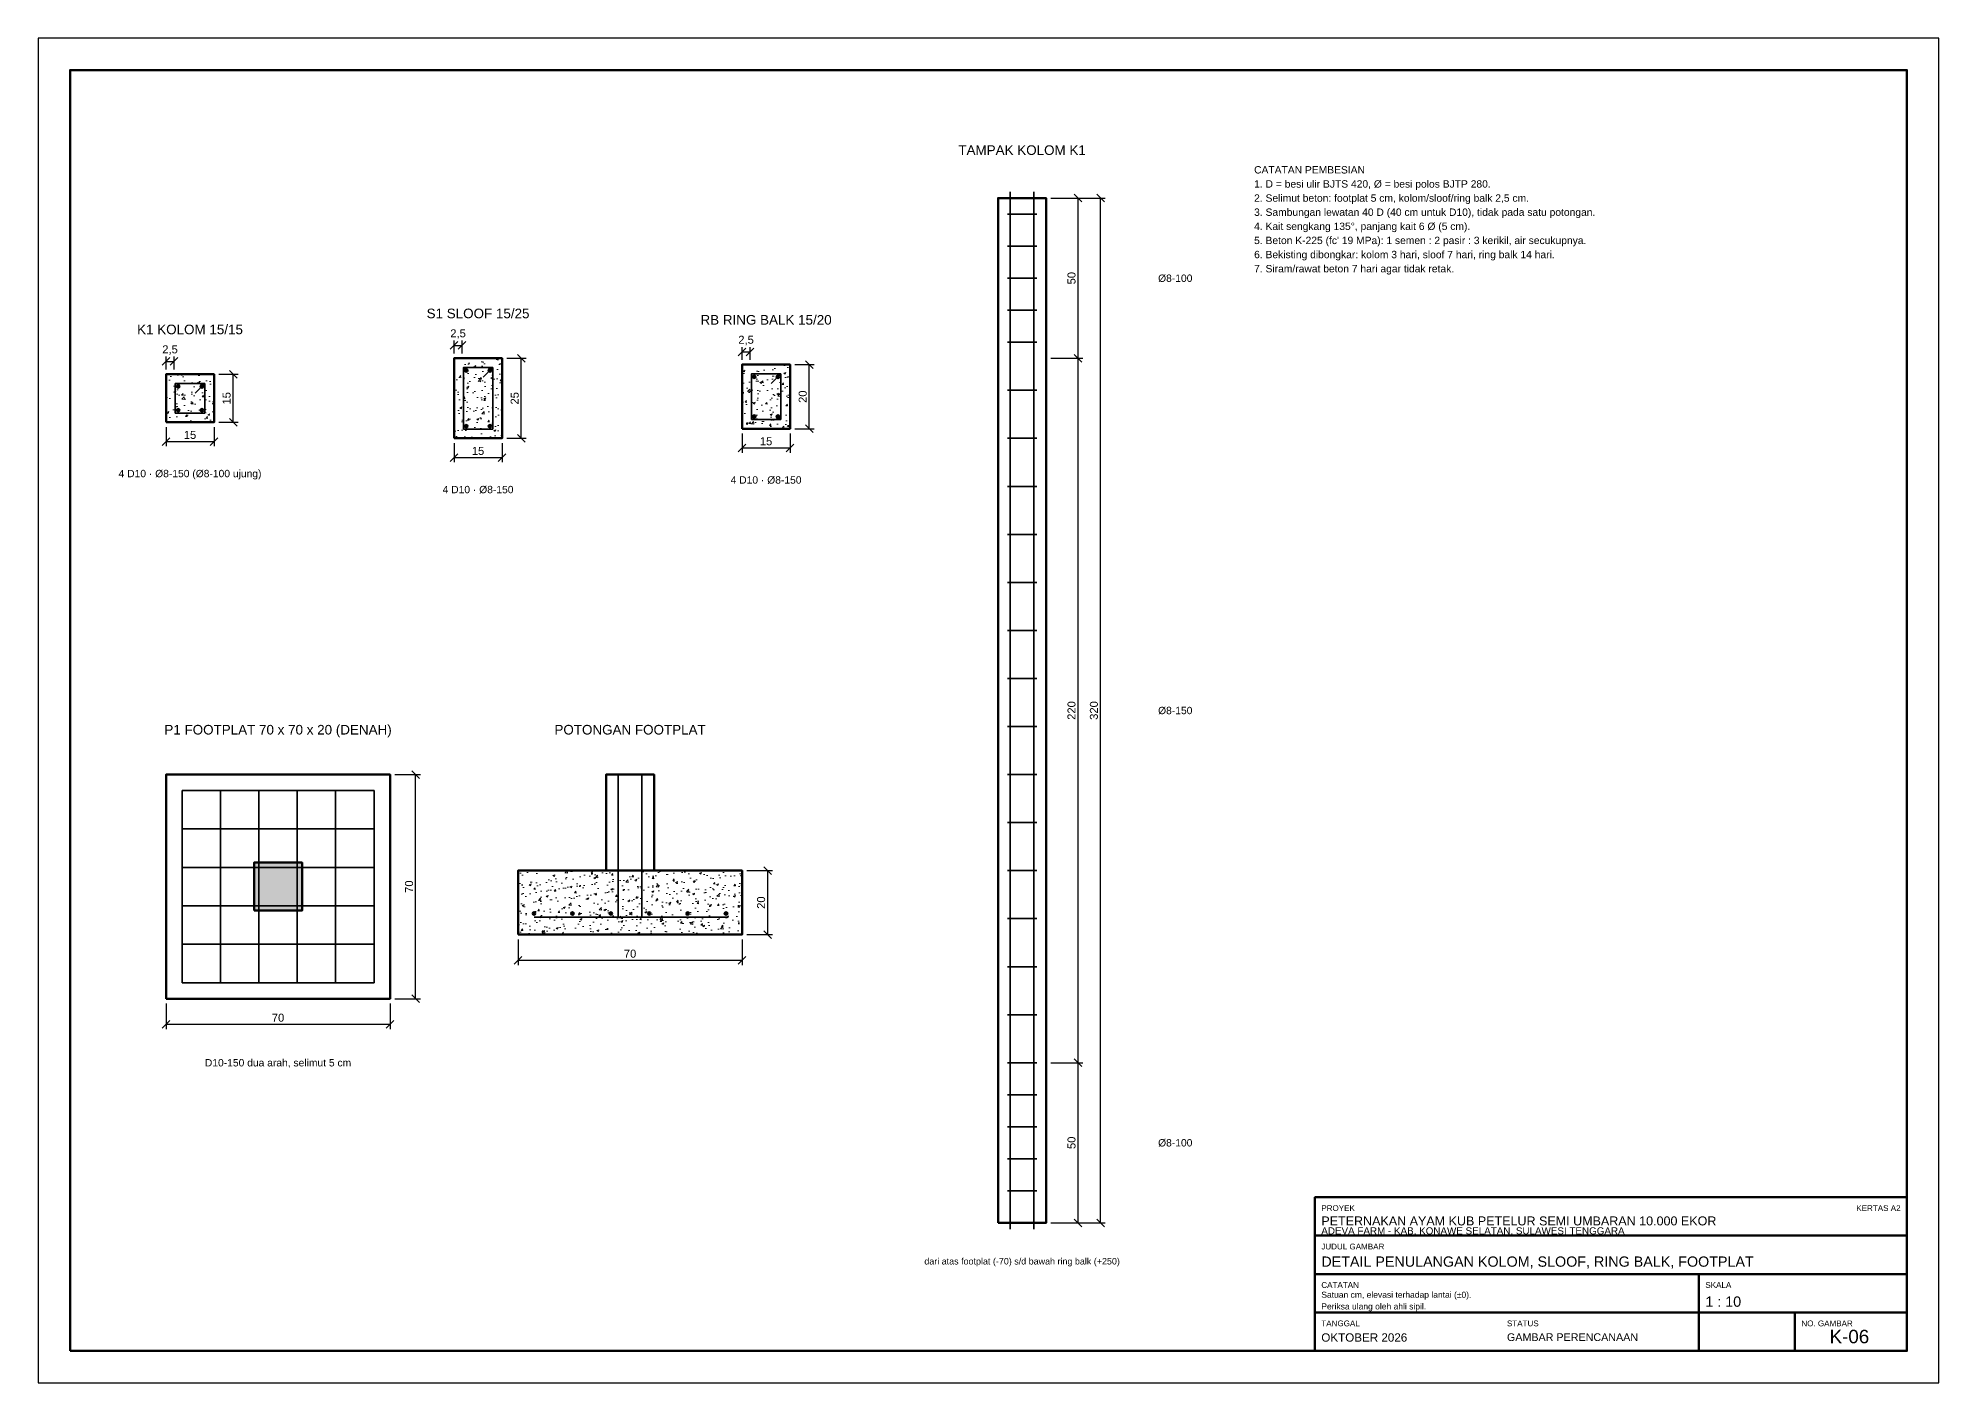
# Model space of a CAD drawing. Header units: centimetres. Extents: x 0 to 31918, y 0 to 4200.
# Drawn here: x 24478 to 25072, y 0 to 420 of the extents above; entities that cross this region are included whole.
import ezdxf
from ezdxf.enums import TextEntityAlignment as Align

# ---------------------------------------------------------------- set-up
doc = ezdxf.new("R2010")
doc.units = ezdxf.units.CM
for name, color, linetype, lineweight in [('A-BESI', 1, 'CONTINUOUS', 35), ('A-DIM', 140, 'CONTINUOUS', 13), ('A-FRAME', 7, 'CONTINUOUS', 50), ('A-HATCH', 8, 'CONTINUOUS', 9), ('A-STRUKTUR', 7, 'CONTINUOUS', 50), ('A-TEKS', 7, 'CONTINUOUS', 18)]:
    doc.layers.add(name, color=color, linetype=linetype, lineweight=lineweight)
doc.styles.add('ARIAL', font='arial.ttf')
doc.dimstyles.new('D10', dxfattribs={"dimtxt": 2.5, "dimasz": 2, "dimexe": 1.5, "dimexo": 1.5, "dimgap": 0.8, "dimtad": 1, "dimdec": 1, "dimtxsty": 'ARIAL', "dimtsz": 1.2, "dimcen": 2.5, "dimclrd": 140, "dimclre": 140, "dimclrt": 250, "dimazin": 3, "dimtfac": 1, "dimtmove": 0, "dimatfit": 3})

msp = doc.modelspace()

# ---------------------------------------------------------------- hatches: boundary and pattern name
at = {"layer": 'A-BESI'}
h = msp.add_hatch(color=1, dxfattribs=at)
h.dxf.hatch_style = 1
edge = h.paths.add_edge_path()
edge.add_arc((24611.8, 316.2), 0.5, 0, 360)
h = msp.add_hatch(color=1, dxfattribs=at)
h.dxf.hatch_style = 1
edge = h.paths.add_edge_path()
edge.add_arc((24619.2, 316.2), 0.5, 0, 360)
h = msp.add_hatch(color=1, dxfattribs=at)
h.dxf.hatch_style = 1
edge = h.paths.add_edge_path()
edge.add_arc((24521.8, 311.2), 0.5, 0, 360)
h = msp.add_hatch(color=1, dxfattribs=at)
h.dxf.hatch_style = 1
edge = h.paths.add_edge_path()
edge.add_arc((24529.2, 311.2), 0.5, 0, 360)
h = msp.add_hatch(color=1, dxfattribs=at)
h.dxf.hatch_style = 1
edge = h.paths.add_edge_path()
edge.add_arc((24701.8, 314.2), 0.5, 0, 360)
h = msp.add_hatch(color=1, dxfattribs=at)
h.dxf.hatch_style = 1
edge = h.paths.add_edge_path()
edge.add_arc((24709.2, 314.2), 0.5, 0, 360)
h = msp.add_hatch(color=1, dxfattribs=at)
h.dxf.hatch_style = 1
edge = h.paths.add_edge_path()
edge.add_arc((24521.8, 303.8), 0.5, 0, 360)
h = msp.add_hatch(color=1, dxfattribs=at)
h.dxf.hatch_style = 1
edge = h.paths.add_edge_path()
edge.add_arc((24529.2, 303.8), 0.5, 0, 360)
h = msp.add_hatch(color=1, dxfattribs=at)
h.dxf.hatch_style = 1
edge = h.paths.add_edge_path()
edge.add_arc((24611.8, 298.8), 0.5, 0, 360)
h = msp.add_hatch(color=1, dxfattribs=at)
h.dxf.hatch_style = 1
edge = h.paths.add_edge_path()
edge.add_arc((24619.2, 298.8), 0.5, 0, 360)
h = msp.add_hatch(color=1, dxfattribs=at)
h.dxf.hatch_style = 1
edge = h.paths.add_edge_path()
edge.add_arc((24701.8, 301.8), 0.5, 0, 360)
h = msp.add_hatch(color=1, dxfattribs=at)
h.dxf.hatch_style = 1
edge = h.paths.add_edge_path()
edge.add_arc((24709.2, 301.8), 0.5, 0, 360)
h = msp.add_hatch(color=1, dxfattribs=at)
h.dxf.hatch_style = 1
edge = h.paths.add_edge_path()
edge.add_arc((24633, 146.6), 0.5, 0, 360)
h = msp.add_hatch(color=1, dxfattribs=at)
h.dxf.hatch_style = 1
edge = h.paths.add_edge_path()
edge.add_arc((24645, 146.6), 0.5, 0, 360)
h = msp.add_hatch(color=1, dxfattribs=at)
h.dxf.hatch_style = 1
edge = h.paths.add_edge_path()
edge.add_arc((24657, 146.6), 0.5, 0, 360)
h = msp.add_hatch(color=1, dxfattribs=at)
h.dxf.hatch_style = 1
edge = h.paths.add_edge_path()
edge.add_arc((24669, 146.6), 0.5, 0, 360)
h = msp.add_hatch(color=1, dxfattribs=at)
h.dxf.hatch_style = 1
edge = h.paths.add_edge_path()
edge.add_arc((24681, 146.6), 0.5, 0, 360)
h = msp.add_hatch(color=1, dxfattribs=at)
h.dxf.hatch_style = 1
edge = h.paths.add_edge_path()
edge.add_arc((24693, 146.6), 0.5, 0, 360)
at = {"layer": 'A-HATCH'}
h = msp.add_hatch(dxfattribs=at)
h.set_pattern_fill('AR-CONC', scale=0.035)
h.paths.add_polyline_path([(24518, 300), (24533, 300), (24533, 315), (24518, 315)])
h = msp.add_hatch(dxfattribs=at)
h.set_pattern_fill('AR-CONC', scale=0.035)
h.paths.add_polyline_path([(24608, 295), (24623, 295), (24623, 320), (24608, 320)])
h = msp.add_hatch(dxfattribs=at)
h.set_pattern_fill('AR-CONC', scale=0.035)
h.paths.add_polyline_path([(24698, 298), (24713, 298), (24713, 318), (24698, 318)])
h = msp.add_hatch(color=8, dxfattribs=at)
h.dxf.hatch_style = 1
h.paths.add_polyline_path([(24545.5, 147.5), (24560.5, 147.5), (24560.5, 162.5), (24545.5, 162.5)])
h = msp.add_hatch(dxfattribs=at)
h.set_pattern_fill('AR-CONC', scale=0.035)
h.paths.add_polyline_path([(24628, 140), (24698, 140), (24698, 160), (24628, 160)])

# ---------------------------------------------------------------- linework, layer by layer
at = {"layer": 'A-BESI', "lineweight": 35}
for p, q in [((24781.8, 48), (24781.8, 372)), ((24789.2, 48), (24789.2, 372)), ((24620.1, 317.1), (24617.1, 314.1)), ((24710.1, 315.1), (24707.1, 312.1)), ((24530.1, 312.1), (24527.1, 309.1)), ((24523, 125), (24523, 185)), ((24523, 185), (24583, 185)), ((24535, 125), (24535, 185)), ((24547, 125), (24547, 185)), ((24559, 125), (24559, 185)), ((24571, 125), (24571, 185)), ((24583, 125), (24583, 185)), ((24523, 173), (24583, 173)), ((24523, 161), (24583, 161)), ((24523, 149), (24583, 149)), ((24633, 145.5), (24693, 145.5)), ((24523, 137), (24583, 137)), ((24523, 125), (24583, 125))]:
    msp.add_line(p, q, dxfattribs=at)
at = {"layer": 'A-BESI'}
for p, q in [((24780.9, 365), (24790.1, 365)), ((24780.9, 355), (24790.1, 355)), ((24780.9, 345), (24790.1, 345)), ((24780.9, 335), (24790.1, 335)), ((24780.9, 325), (24790.1, 325)), ((24780.9, 310), (24790.1, 310)), ((24780.9, 295), (24790.1, 295)), ((24780.9, 280), (24790.1, 280)), ((24780.9, 265), (24790.1, 265)), ((24780.9, 250), (24790.1, 250)), ((24780.9, 235), (24790.1, 235)), ((24780.9, 220), (24790.1, 220)), ((24780.9, 205), (24790.1, 205)), ((24780.9, 190), (24790.1, 190)), ((24780.9, 175), (24790.1, 175)), ((24780.9, 160), (24790.1, 160)), ((24780.9, 145), (24790.1, 145)), ((24780.9, 130), (24790.1, 130)), ((24780.9, 115), (24790.1, 115)), ((24780.9, 100), (24790.1, 100)), ((24780.9, 90), (24790.1, 90)), ((24780.9, 80), (24790.1, 80)), ((24780.9, 70), (24790.1, 70)), ((24780.9, 60), (24790.1, 60)), ((24780.9, 50), (24790.1, 50))]:
    msp.add_line(p, q, dxfattribs=at)
at = {"layer": 'A-BESI', "lineweight": 35}
for points in [[(24610.9, 297.9), (24620.1, 297.9), (24620.1, 317.1), (24610.9, 317.1)], [(24700.9, 300.9), (24710.1, 300.9), (24710.1, 315.1), (24700.9, 315.1)], [(24520.9, 302.9), (24530.1, 302.9), (24530.1, 312.1), (24520.9, 312.1)]]:
    msp.add_lwpolyline(points, close=True, dxfattribs=at)
for points in [[(24659.3, 190), (24659.3, 145.5), (24649.3, 145.5)], [(24666.7, 190), (24666.7, 145.5), (24676.7, 145.5)]]:
    msp.add_lwpolyline(points, dxfattribs=at)
at = {"layer": 'A-BESI'}
for centre in [(24611.8, 316.2), (24619.2, 316.2), (24521.8, 311.2), (24529.2, 311.2), (24701.8, 314.2), (24709.2, 314.2), (24521.8, 303.8), (24529.2, 303.8), (24611.8, 298.8), (24619.2, 298.8), (24701.8, 301.8), (24709.2, 301.8), (24633, 146.6), (24645, 146.6), (24657, 146.6), (24669, 146.6), (24681, 146.6), (24693, 146.6)]:
    msp.add_circle(centre, 0.5, dxfattribs=at)
at = {"layer": 'A-FRAME'}
for p, q in [((24877, 46), (25062, 46)), ((24877, 34), (25062, 34)), ((24997, 10), (24997, 34)), ((24877, 22), (25062, 22)), ((25027, 10), (25027, 22))]:
    msp.add_line(p, q, dxfattribs=at)
at = {"layer": 'A-FRAME', "lineweight": 25}
msp.add_lwpolyline([(24478, 0), (25072, 0), (25072, 420), (24478, 420)], close=True, dxfattribs=at)
at = {"layer": 'A-FRAME'}
for points in [[(24488, 10), (25062, 10), (25062, 410), (24488, 410)], [(24877, 10), (25062, 10), (25062, 58), (24877, 58)]]:
    msp.add_lwpolyline(points, close=True, dxfattribs=at)
at = {"layer": 'A-STRUKTUR'}
for points in [[(24778, 50), (24793, 50), (24793, 370), (24778, 370)], [(24655.5, 160), (24670.5, 160), (24670.5, 190), (24655.5, 190)], [(24545.5, 147.5), (24560.5, 147.5), (24560.5, 162.5), (24545.5, 162.5)]]:
    msp.add_lwpolyline(points, close=True, dxfattribs=at)
at = {"layer": 'A-STRUKTUR', "lineweight": 50}
for points in [[(24518, 300), (24533, 300), (24533, 315), (24518, 315)], [(24608, 295), (24623, 295), (24623, 320), (24608, 320)], [(24698, 298), (24713, 298), (24713, 318), (24698, 318)], [(24518, 120), (24588, 120), (24588, 190), (24518, 190)], [(24628, 140), (24698, 140), (24698, 160), (24628, 160)]]:
    msp.add_lwpolyline(points, close=True, dxfattribs=at)

# ---------------------------------------------------------------- texts
at = {"layer": 'A-TEKS', "style": 'ARIAL'}
for s, height, p in [('TAMPAK KOLOM K1', 3, (24785.5, 385)), ('S1 SLOOF 15/25', 3, (24615.5, 334)), ('RB RING BALK 15/20', 3, (24705.5, 332)), ('K1 KOLOM 15/15', 3, (24525.5, 329)), ('4 D10 · Ø8-150 (Ø8-100 ujung)', 2.3, (24525.5, 284)), ('4 D10 · Ø8-150', 2.3, (24615.5, 279)), ('4 D10 · Ø8-150', 2.3, (24705.5, 282)), ('P1 FOOTPLAT 70 x 70 x 20 (DENAH)', 3, (24553, 204)), ('POTONGAN FOOTPLAT', 3, (24663, 204)), ('D10-150 dua arah, selimut 5 cm', 2.3, (24553, 100)), ('dari atas footplat (-70) s/d bawah ring balk (+250)', 2, (24785.5, 38)), ('K-06', 4.2, (25044, 14.5))]:
    msp.add_text(s, height=height, dxfattribs=at).set_placement(p, align=Align.MIDDLE_CENTER)
for s, p in [('Ø8-100', (24828, 345)), ('Ø8-150', (24828, 210)), ('Ø8-100', (24828, 75))]:
    msp.add_text(s, height=2.3, dxfattribs=at).set_placement(p, align=Align.MIDDLE_LEFT)
for s, height, p in [('PROYEK', 1.8, (24879, 55.5)), ('ADEVA FARM - KAB. KONAWE SELATAN, SULAWESI TENGGARA', 2.2, (24879, 48.6)), ('PETERNAKAN AYAM KUB PETELUR SEMI UMBARAN 10.000 EKOR', 2.8, (24879, 52)), ('JUDUL GAMBAR', 1.8, (24879, 43.5)), ('DETAIL PENULANGAN KOLOM, SLOOF, RING BALK, FOOTPLAT', 3.2, (24879, 39.5)), ('CATATAN', 1.8, (24879, 31.5)), ('SKALA', 1.8, (24999, 31.5)), ('1 : 10', 3.2, (24999, 27)), ('TANGGAL', 1.8, (24879, 19.5)), ('STATUS', 1.8, (24937, 19.5)), ('NO. GAMBAR', 1.8, (25029, 19.5)), ('OKTOBER 2026', 2.6, (24879, 15.5)), ('GAMBAR PERENCANAAN', 2.4, (24937, 15.5))]:
    msp.add_text(s, height=height, dxfattribs=at).set_placement(p, align=Align.TOP_LEFT)
msp.add_text('KERTAS A2', height=1.8, dxfattribs=at).set_placement((25060, 55.5), align=Align.TOP_RIGHT)
at = {"layer": 'A-TEKS', "insert": (24858, 380), "char_height": 2.3, "width": 190, "attachment_point": 1, "line_spacing_factor": 1.15, "style": 'ARIAL'}
msp.add_mtext("CATATAN PEMBESIAN\\P1. D = besi ulir BJTS 420, Ø = besi polos BJTP 280.\\P2. Selimut beton: footplat 5 cm, kolom/sloof/ring balk 2,5 cm.\\P3. Sambungan lewatan 40 D (40 cm untuk D10), tidak pada satu potongan.\\P4. Kait sengkang 135°, panjang kait 6 Ø (5 cm).\\P5. Beton K-225 (fc' 19 MPa): 1 semen : 2 pasir : 3 kerikil, air secukupnya.\\P6. Bekisting dibongkar: kolom 3 hari, sloof 7 hari, ring balk 14 hari.\\P7. Siram/rawat beton 7 hari agar tidak retak.", dxfattribs=at)
at = {"layer": 'A-TEKS', "insert": (24879, 28.5), "char_height": 1.9, "attachment_point": 1, "line_spacing_factor": 1.15, "style": 'ARIAL'}
msp.add_mtext('Satuan cm, elevasi terhadap lantai (±0).\\PPeriksa ulang oleh ahli sipil.', dxfattribs=at)

# ---------------------------------------------------------------- dimensions: what is measured, and where the dimension line sits
at = {"layer": 'A-DIM'}
for base, p1, p2 in [((24803, 320), (24793, 320), (24793, 370)), ((24810, 50), (24793, 50), (24793, 370)), ((24629, 295), (24623, 295), (24623, 320)), ((24803, 100), (24793, 100), (24793, 320)), ((24539, 300), (24533, 300), (24533, 315)), ((24719, 298), (24713, 298), (24713, 318)), ((24596, 120), (24588, 120), (24588, 190)), ((24706, 140), (24698, 140), (24698, 160)), ((24803, 50), (24793, 50), (24793, 100))]:
    msp.add_linear_dim(base=base, p1=p1, p2=p2, angle=90, dimstyle='D10', dxfattribs=at).render()
for base, p1, p2 in [((24608, 324), (24608, 320), (24610.5, 320)), ((24698, 322), (24698, 318), (24700.5, 318)), ((24518, 319), (24518, 315), (24520.5, 315)), ((24518, 294), (24518, 300), (24533, 300)), ((24698, 292), (24698, 298), (24713, 298)), ((24608, 289), (24608, 295), (24623, 295)), ((24628, 132), (24628, 140), (24698, 140)), ((24518, 112), (24518, 120), (24588, 120))]:
    msp.add_linear_dim(base=base, p1=p1, p2=p2, dimstyle='D10', dxfattribs=at).render()

doc.saveas('drawing.dxf')
